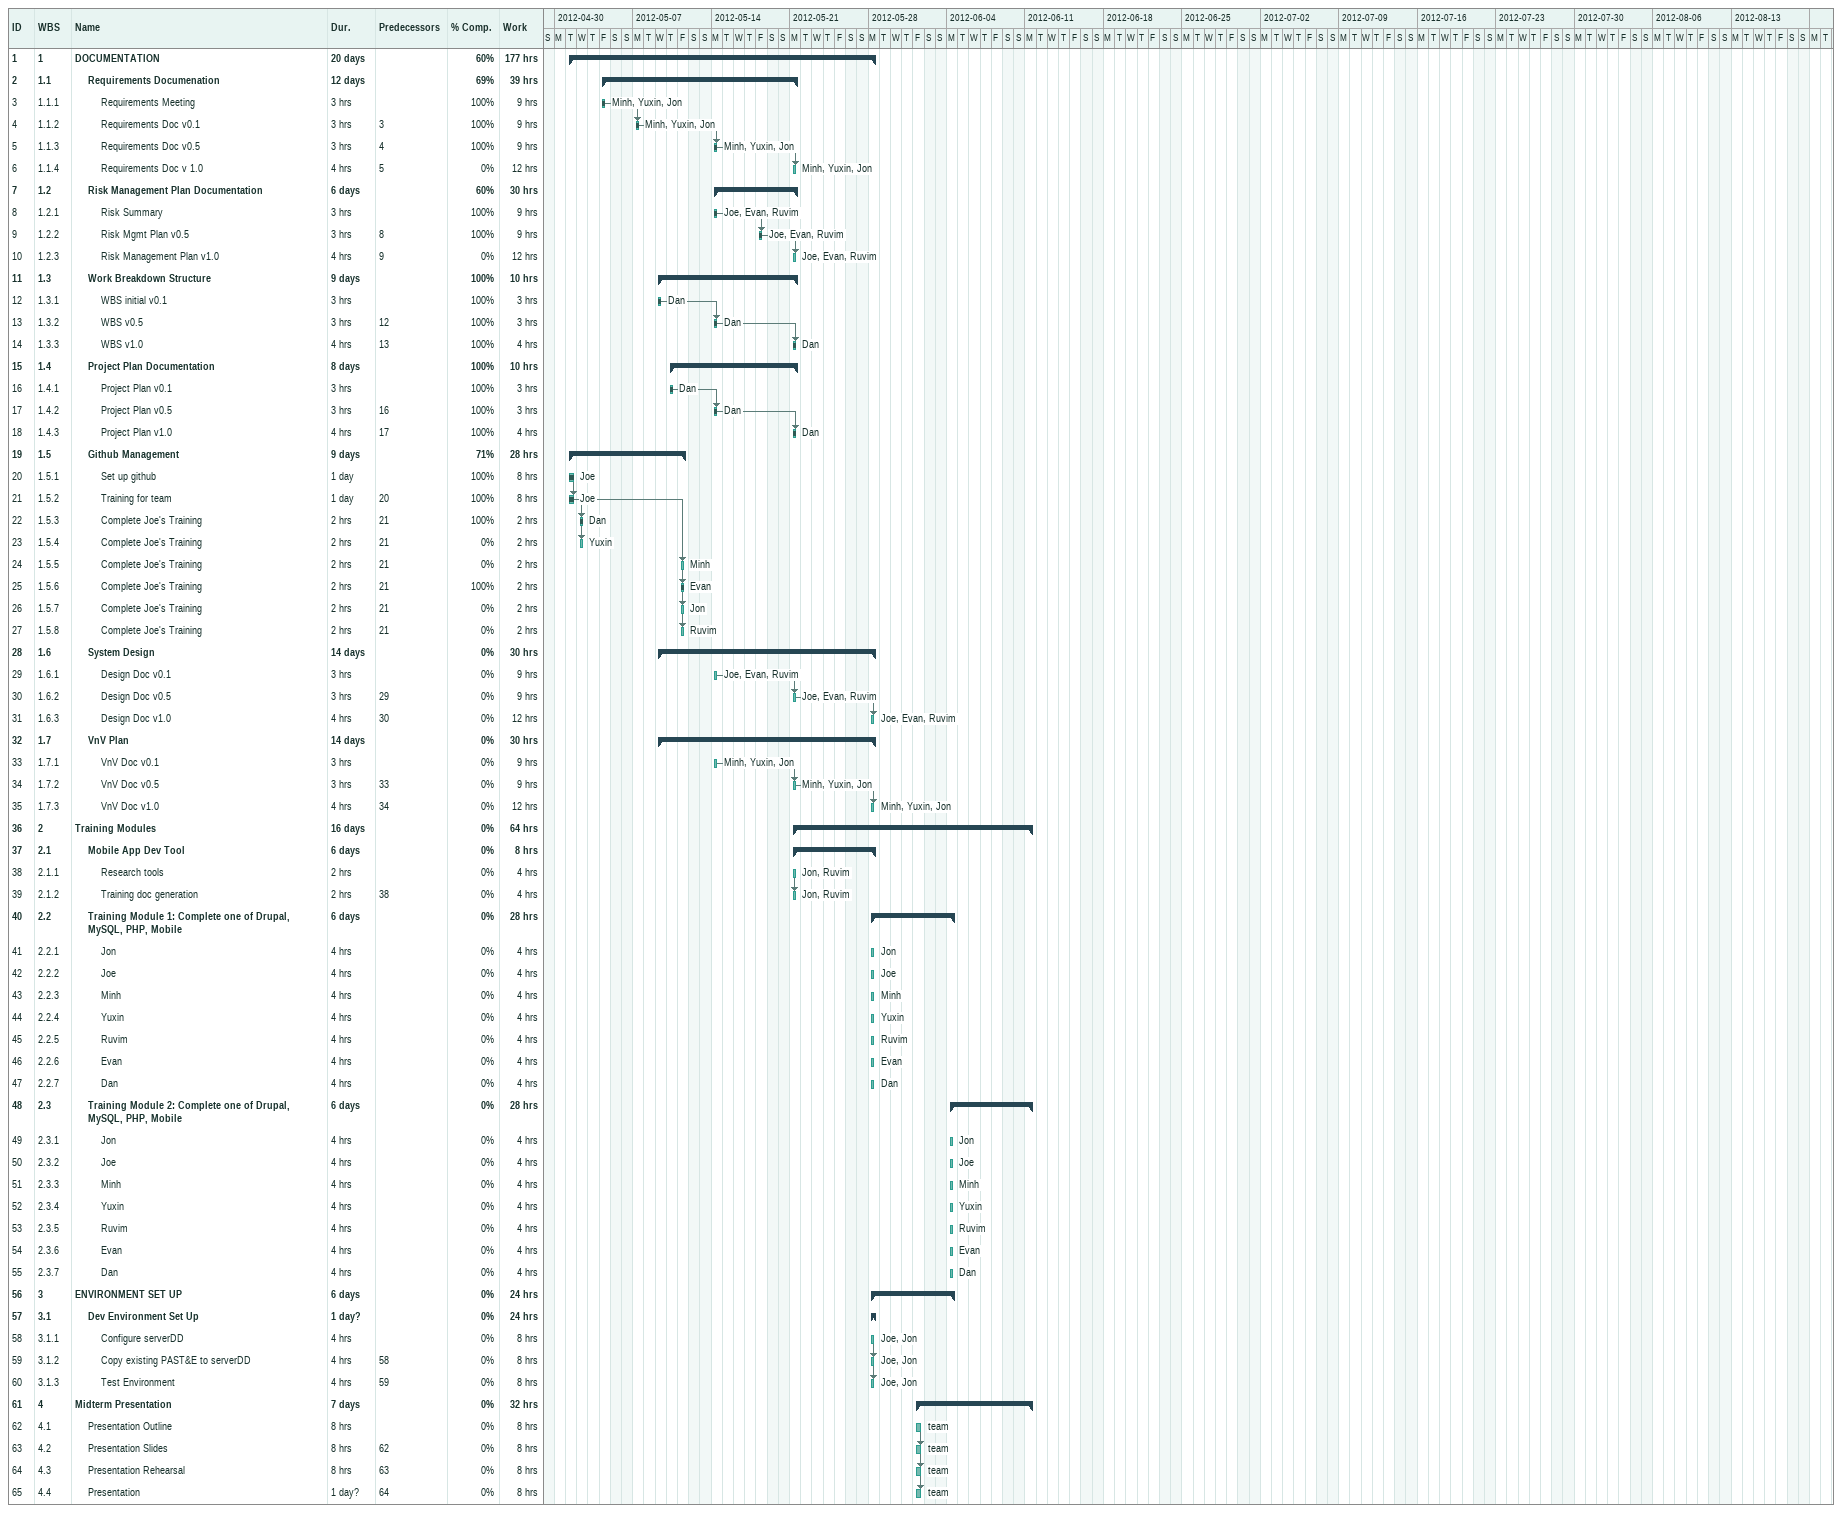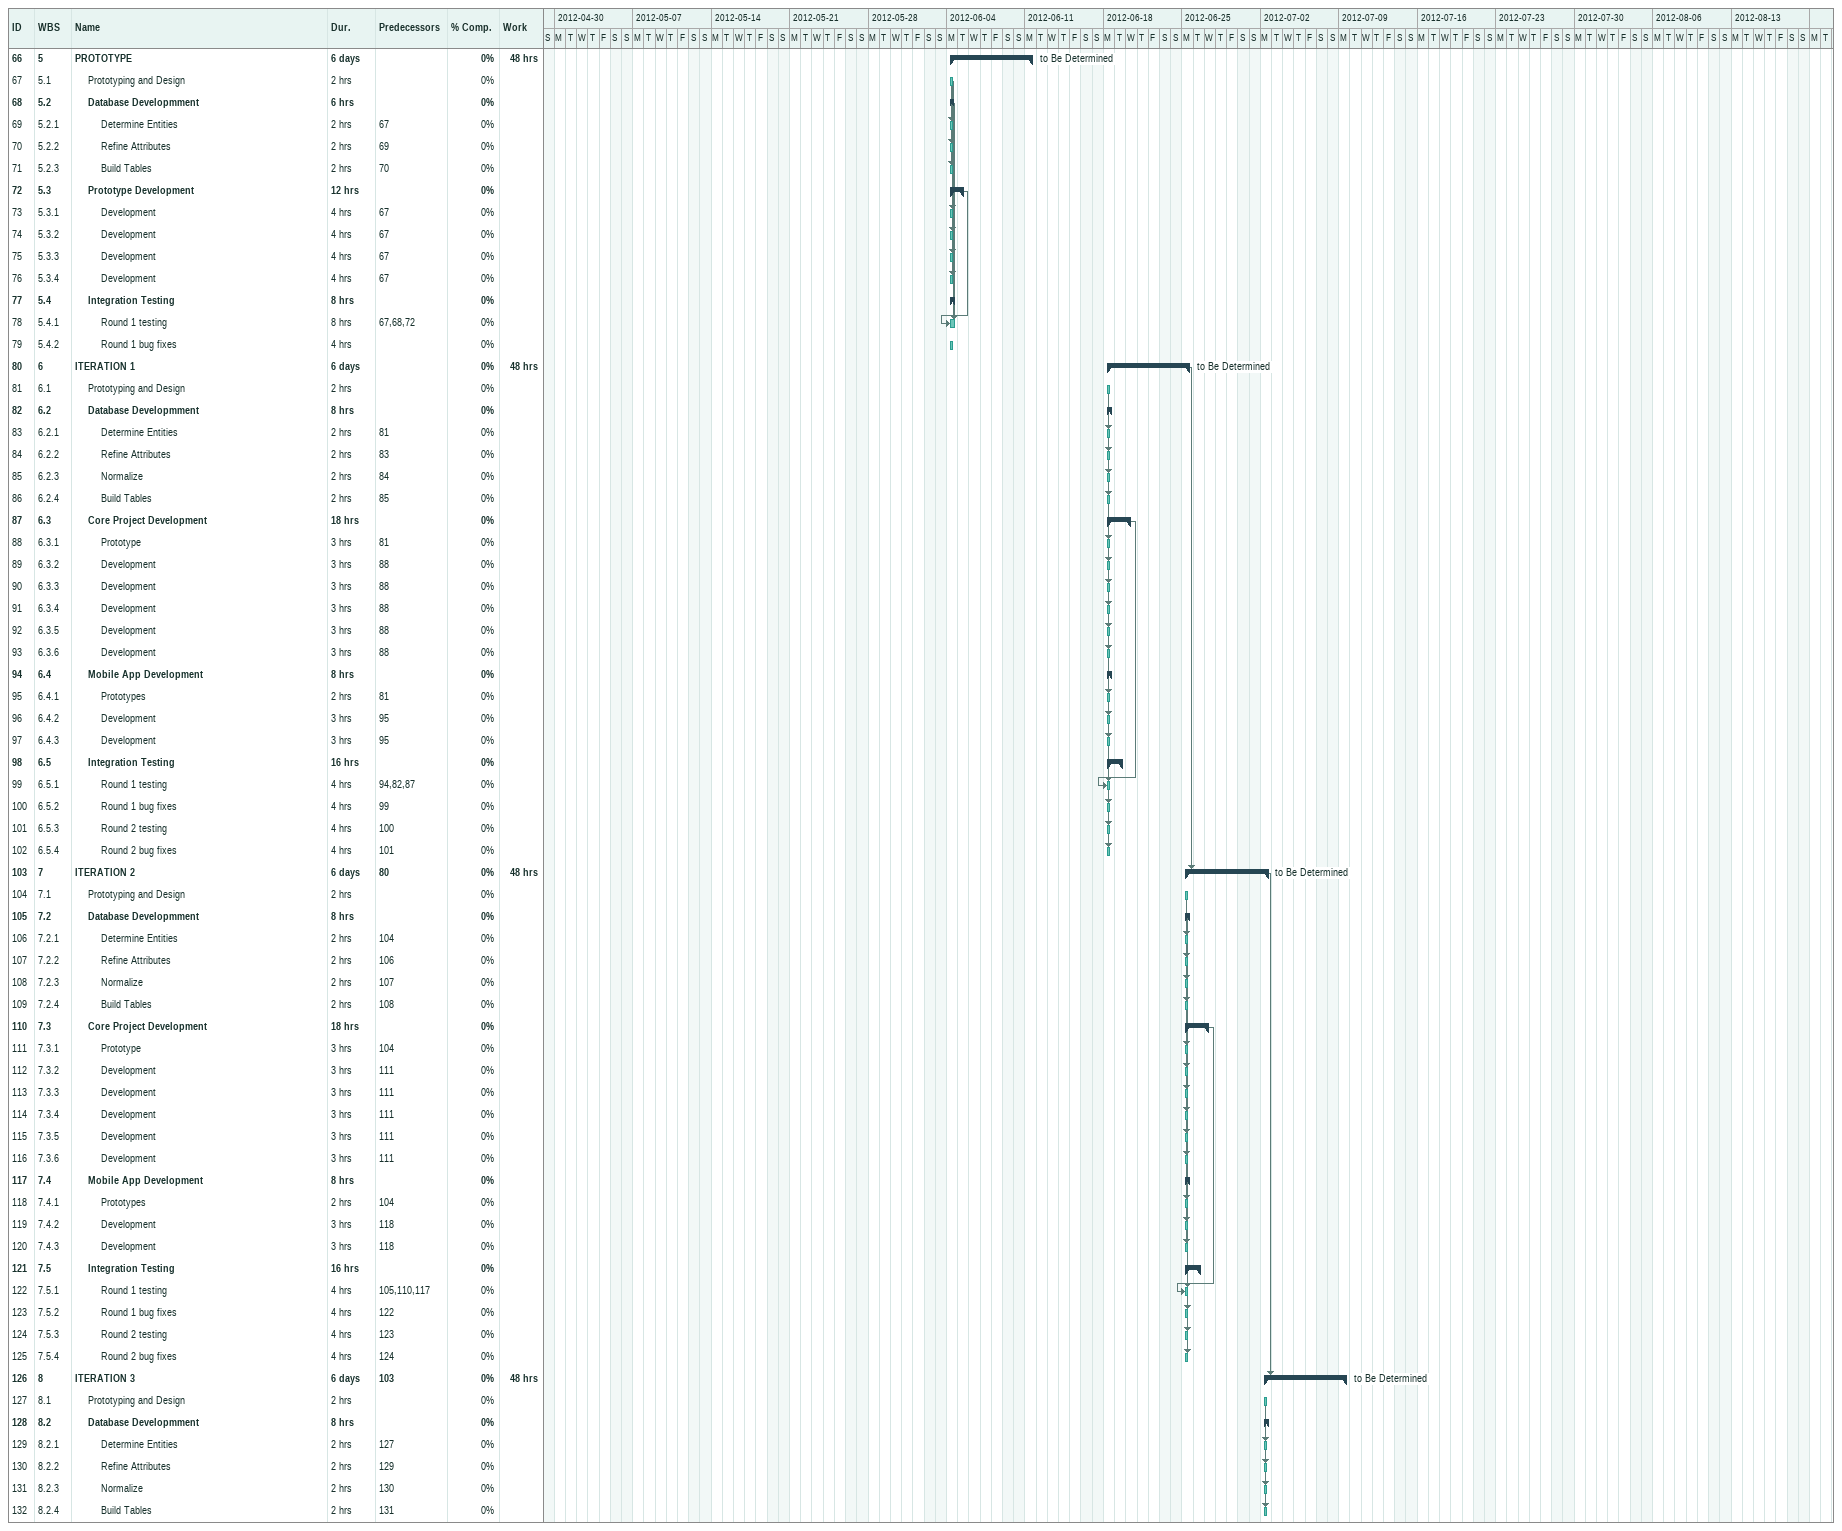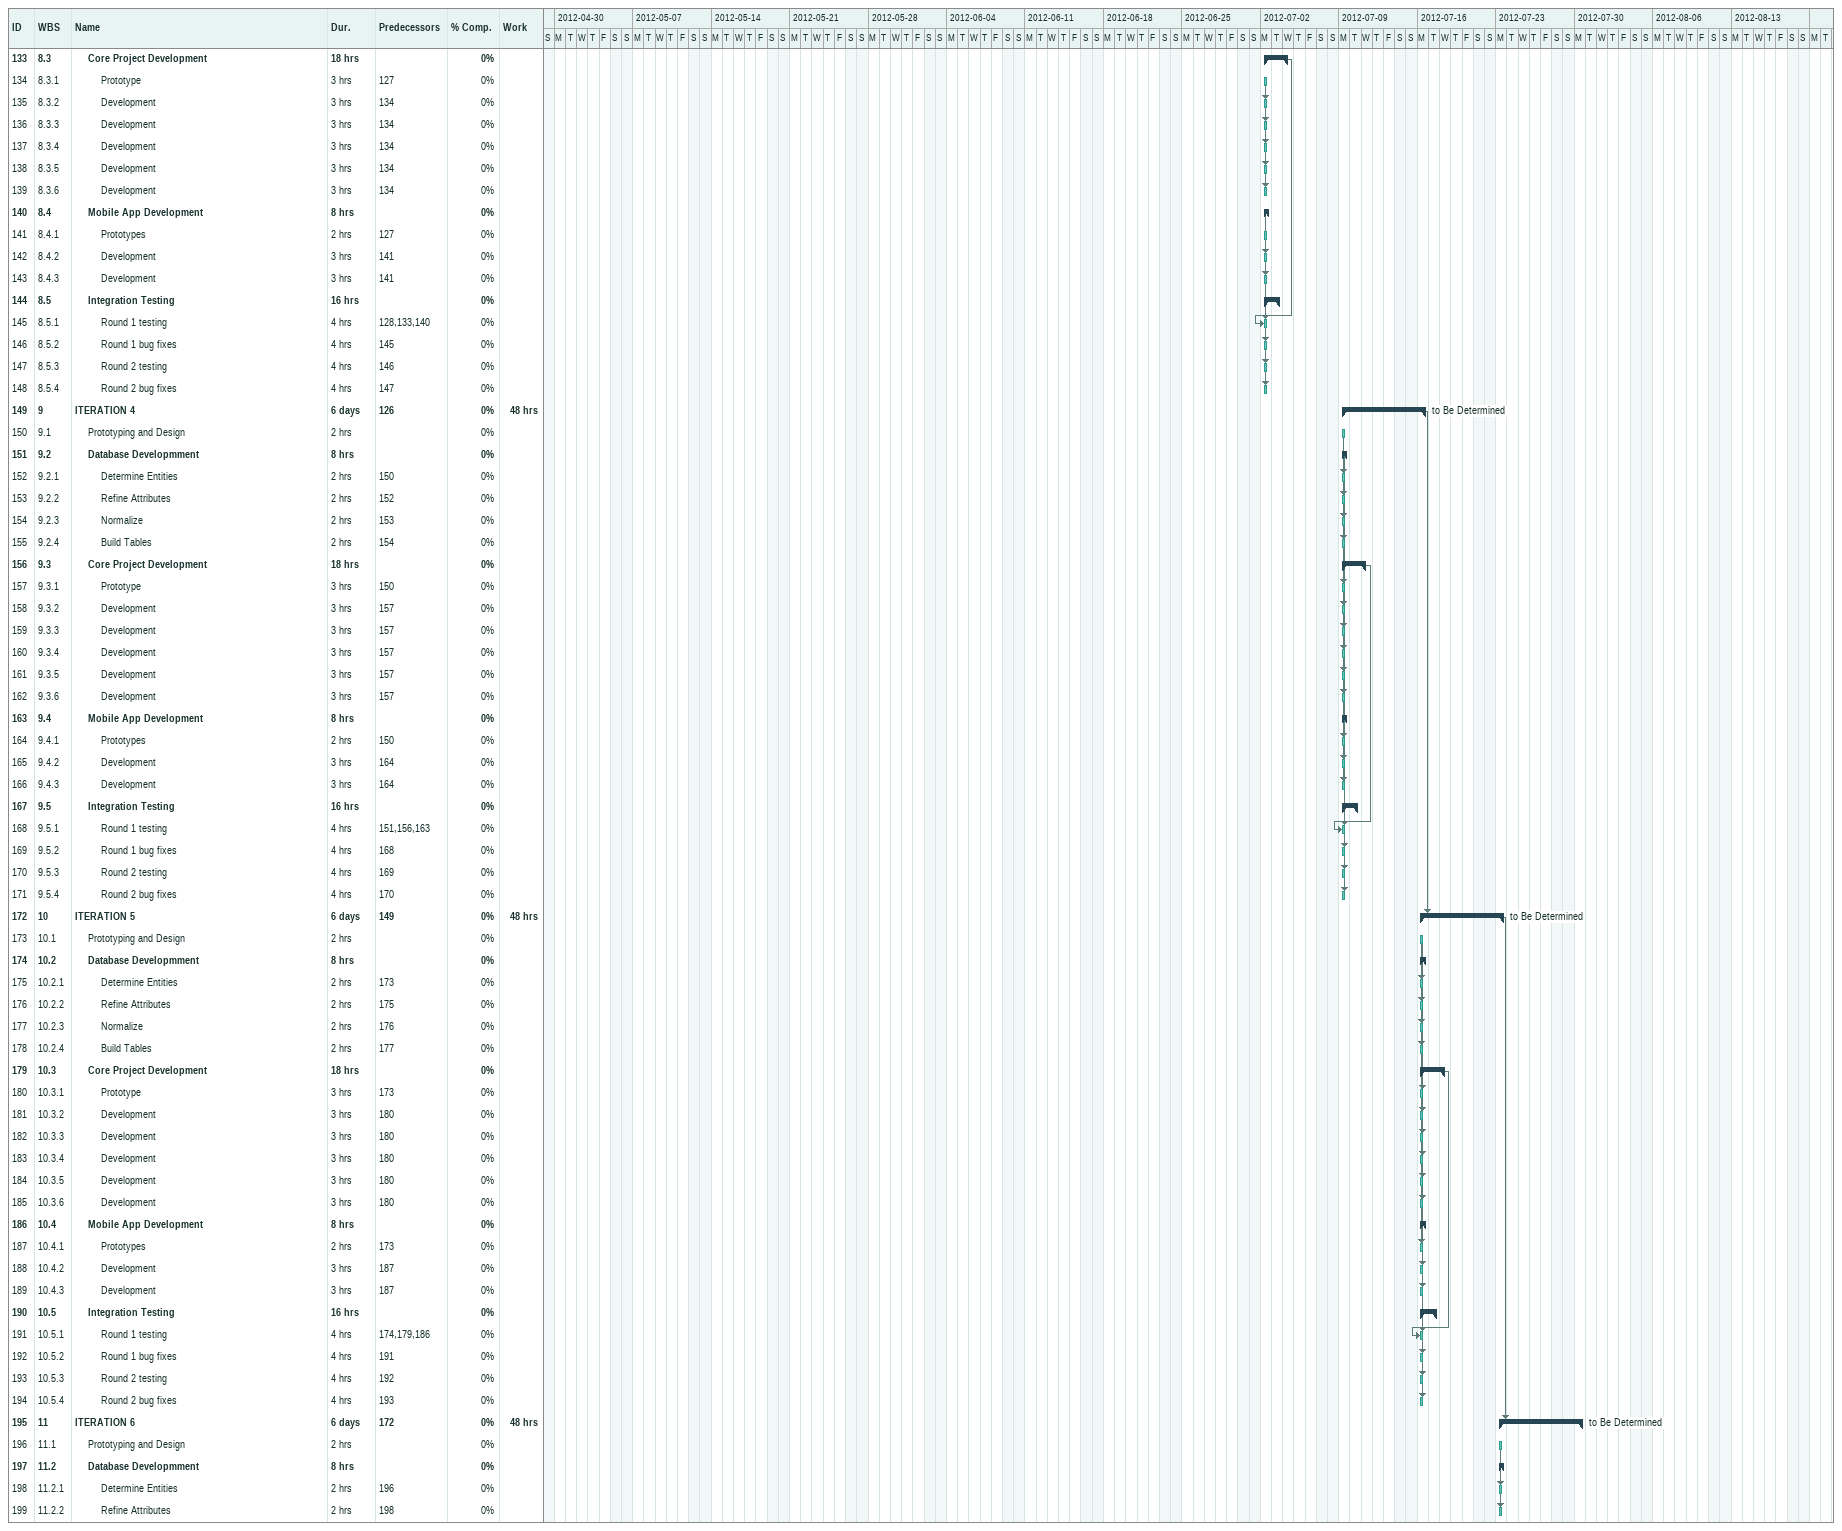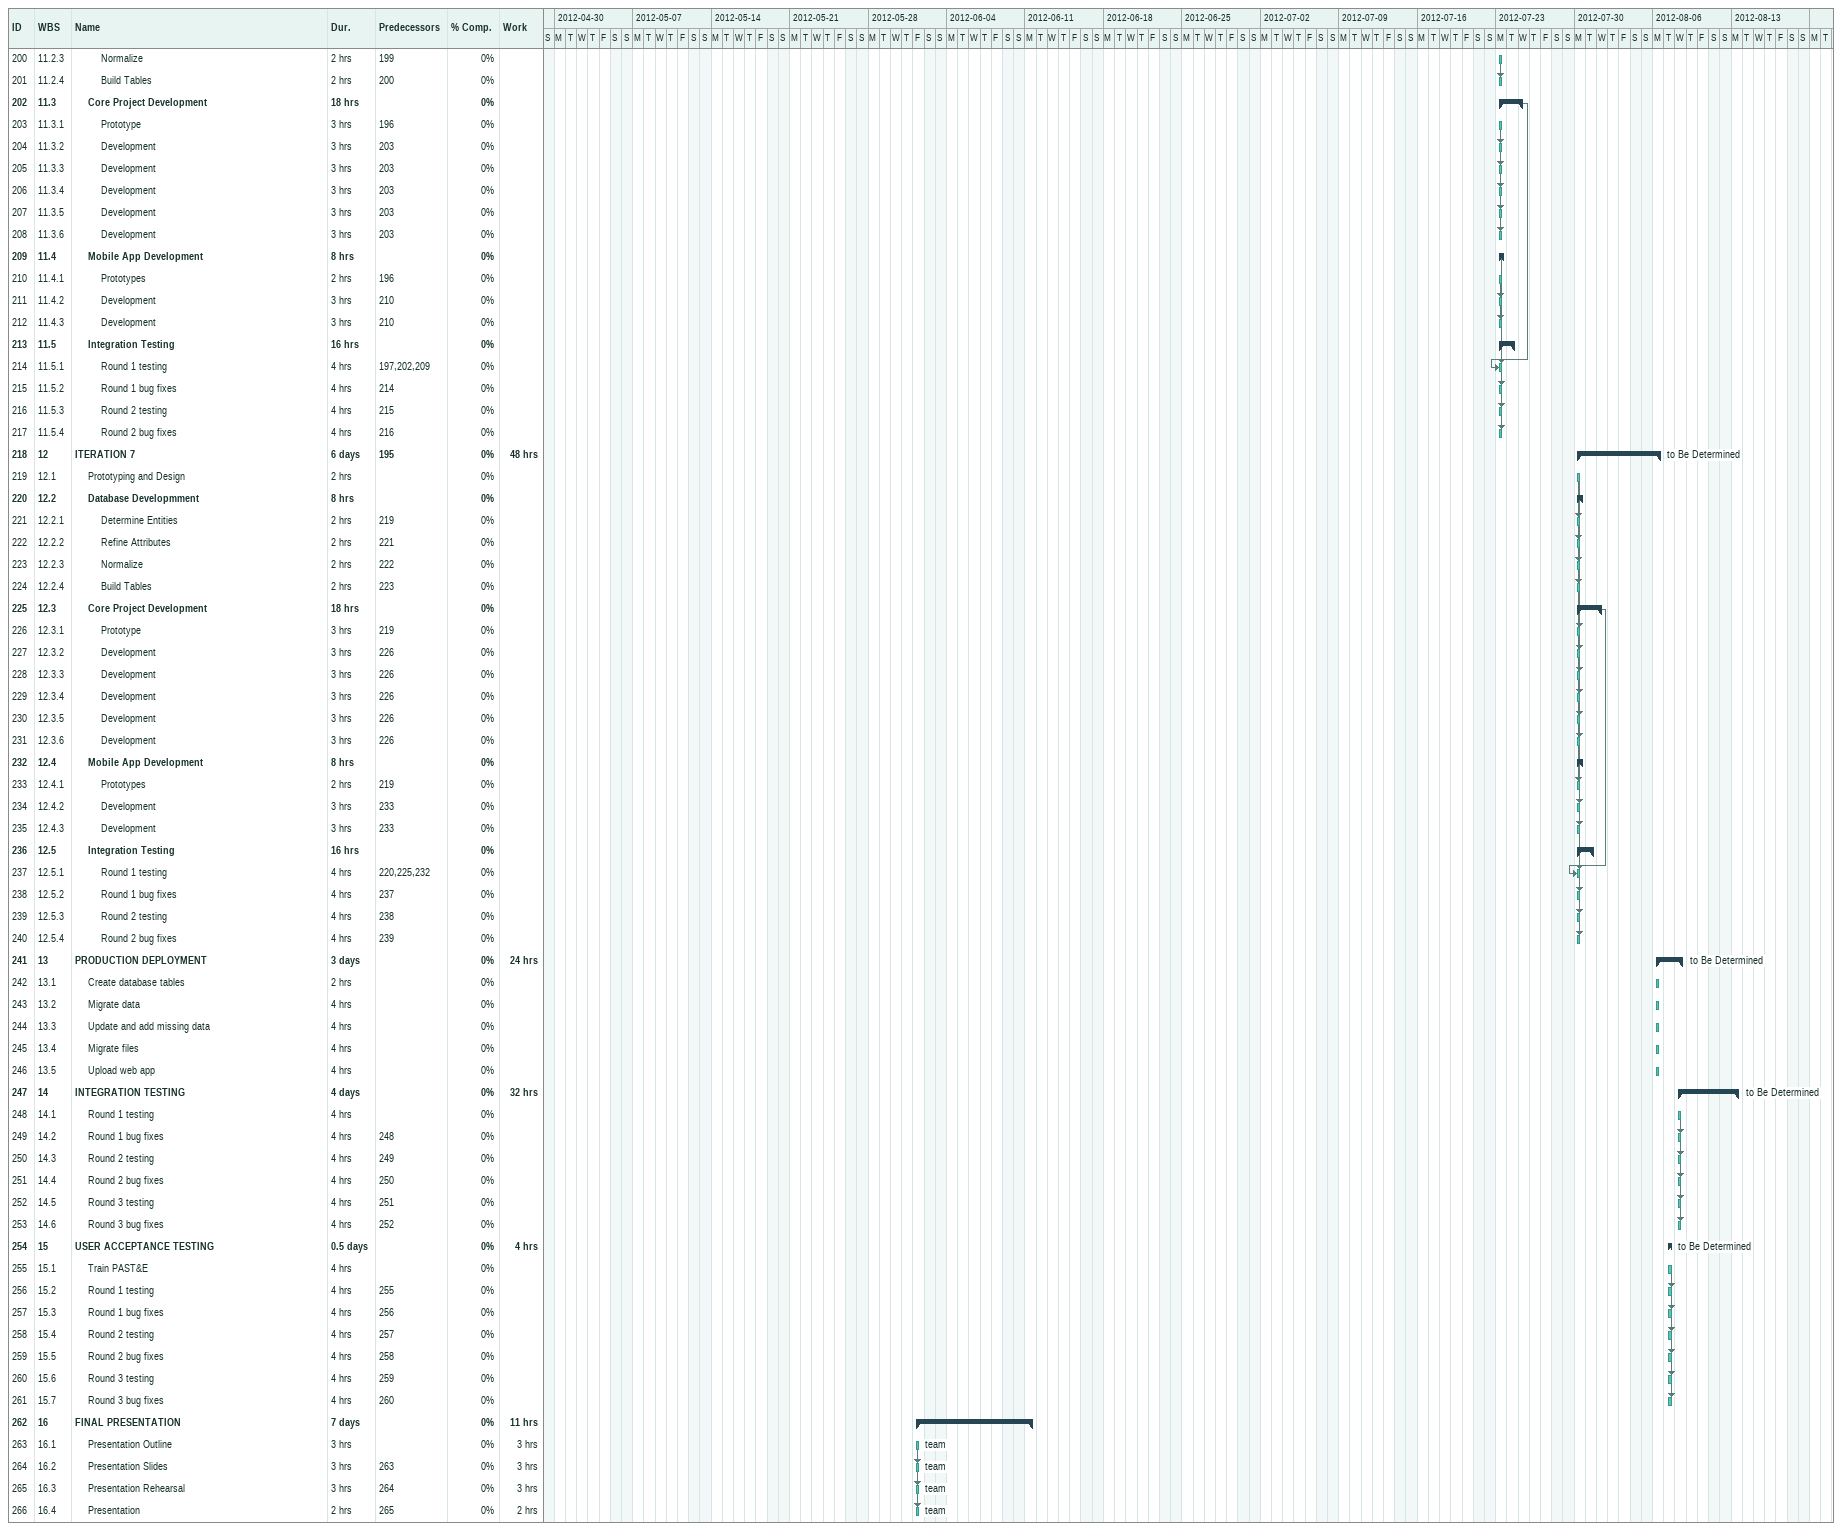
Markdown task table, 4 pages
| ID | WBS | Task | Duration | Start | Finish | Predecessors | Resources | % complete | Work (h) |
|---|---|---|---|---|---|---|---|---|---|
| 1 | 1 | **DOCUMENTATION** | 20d | 2012-05-01 | 2012-05-28 |  |  | 60 | 177 |
| 2 | 1.1 | **Requirements Documenation** | 12d | 2012-05-04 | 2012-05-21 |  |  | 69 | 39 |
| 3 | 1.1.1 | Requirements Meeting | 3h | 2012-05-04 | 2012-05-04 |  | Minh, Yuxin, Jon | 100 | 9 |
| 4 | 1.1.2 | Requirements Doc v0.1 | 3h | 2012-05-07 | 2012-05-07 | 3 | Minh, Yuxin, Jon | 100 | 9 |
| 5 | 1.1.3 | Requirements Doc v0.5 | 3h | 2012-05-14 | 2012-05-14 | 4 | Minh, Yuxin, Jon | 100 | 9 |
| 6 | 1.1.4 | Requirements Doc v 1.0 | 4h | 2012-05-21 | 2012-05-21 | 5 | Minh, Yuxin, Jon | 0 | 12 |
| 7 | 1.2 | **Risk Management Plan Documentation** | 6d | 2012-05-14 | 2012-05-21 |  |  | 60 | 30 |
| 8 | 1.2.1 | Risk Summary | 3h | 2012-05-14 | 2012-05-14 |  | Joe, Evan, Ruvim | 100 | 9 |
| 9 | 1.2.2 | Risk Mgmt Plan v0.5 | 3h | 2012-05-18 | 2012-05-18 | 8 | Joe, Evan, Ruvim | 100 | 9 |
| 10 | 1.2.3 | Risk Management Plan v1.0 | 4h | 2012-05-21 | 2012-05-21 | 9 | Joe, Evan, Ruvim | 0 | 12 |
| 11 | 1.3 | **Work Breakdown Structure** | 9d | 2012-05-09 | 2012-05-21 |  |  | 100 | 10 |
| 12 | 1.3.1 | WBS initial v0.1 | 3h | 2012-05-09 | 2012-05-09 |  | Dan | 100 | 3 |
| 13 | 1.3.2 | WBS v0.5 | 3h | 2012-05-14 | 2012-05-14 | 12 | Dan | 100 | 3 |
| 14 | 1.3.3 | WBS v1.0 | 4h | 2012-05-21 | 2012-05-21 | 13 | Dan | 100 | 4 |
| 15 | 1.4 | **Project Plan Documentation** | 8d | 2012-05-10 | 2012-05-21 |  |  | 100 | 10 |
| 16 | 1.4.1 | Project Plan v0.1 | 3h | 2012-05-10 | 2012-05-10 |  | Dan | 100 | 3 |
| 17 | 1.4.2 | Project Plan v0.5 | 3h | 2012-05-14 | 2012-05-14 | 16 | Dan | 100 | 3 |
| 18 | 1.4.3 | Project Plan v1.0 | 4h | 2012-05-21 | 2012-05-21 | 17 | Dan | 100 | 4 |
| 19 | 1.5 | **Github Management** | 9d | 2012-05-01 | 2012-05-11 |  |  | 71 | 28 |
| 20 | 1.5.1 | Set up github | 1d | 2012-05-01 | 2012-05-01 |  | Joe | 100 | 8 |
| 21 | 1.5.2 | Training for team | 1d | 2012-05-01 | 2012-05-01 | 20 | Joe | 100 | 8 |
| 22 | 1.5.3 | Complete Joe's Training | 2h | 2012-05-02 | 2012-05-02 | 21 | Dan | 100 | 2 |
| 23 | 1.5.4 | Complete Joe's Training | 2h | 2012-05-02 | 2012-05-02 | 21 | Yuxin | 0 | 2 |
| 24 | 1.5.5 | Complete Joe's Training | 2h | 2012-05-11 | 2012-05-11 | 21 | Minh | 0 | 2 |
| 25 | 1.5.6 | Complete Joe's Training | 2h | 2012-05-11 | 2012-05-11 | 21 | Evan | 100 | 2 |
| 26 | 1.5.7 | Complete Joe's Training | 2h | 2012-05-11 | 2012-05-11 | 21 | Jon | 0 | 2 |
| 27 | 1.5.8 | Complete Joe's Training | 2h | 2012-05-11 | 2012-05-11 | 21 | Ruvim | 0 | 2 |
| 28 | 1.6 | **System Design** | 14d | 2012-05-09 | 2012-05-28 |  |  | 0 | 30 |
| 29 | 1.6.1 | Design Doc v0.1 | 3h | 2012-05-14 | 2012-05-14 |  | Joe, Evan, Ruvim | 0 | 9 |
| 30 | 1.6.2 | Design Doc v0.5 | 3h | 2012-05-21 | 2012-05-21 | 29 | Joe, Evan, Ruvim | 0 | 9 |
| 31 | 1.6.3 | Design Doc v1.0 | 4h | 2012-05-28 | 2012-05-28 | 30 | Joe, Evan, Ruvim | 0 | 12 |
| 32 | 1.7 | **VnV Plan** | 14d | 2012-05-09 | 2012-05-28 |  |  | 0 | 30 |
| 33 | 1.7.1 | VnV Doc v0.1 | 3h | 2012-05-14 | 2012-05-14 |  | Minh, Yuxin, Jon | 0 | 9 |
| 34 | 1.7.2 | VnV Doc v0.5 | 3h | 2012-05-21 | 2012-05-21 | 33 | Minh, Yuxin, Jon | 0 | 9 |
| 35 | 1.7.3 | VnV Doc v1.0 | 4h | 2012-05-28 | 2012-05-28 | 34 | Minh, Yuxin, Jon | 0 | 12 |
| 36 | 2 | **Training Modules** | 16d | 2012-05-21 | 2012-06-11 |  |  | 0 | 64 |
| 37 | 2.1 | **Mobile App Dev Tool** | 6d | 2012-05-21 | 2012-05-28 |  |  | 0 | 8 |
| 38 | 2.1.1 | Research tools | 2h | 2012-05-21 | 2012-05-21 |  | Jon, Ruvim | 0 | 4 |
| 39 | 2.1.2 | Training doc generation | 2h | 2012-05-21 | 2012-05-21 | 38 | Jon, Ruvim | 0 | 4 |
| 40 | 2.2 | **Training Module 1: Complete one of Drupal, MySQL, PHP, Mobile** | 6d | 2012-05-28 | 2012-06-04 |  |  | 0 | 28 |
| 41 | 2.2.1 | Jon | 4h | 2012-05-28 | 2012-05-28 |  | Jon | 0 | 4 |
| 42 | 2.2.2 | Joe | 4h | 2012-05-28 | 2012-05-28 |  | Joe | 0 | 4 |
| 43 | 2.2.3 | Minh | 4h | 2012-05-28 | 2012-05-28 |  | Minh | 0 | 4 |
| 44 | 2.2.4 | Yuxin | 4h | 2012-05-28 | 2012-05-28 |  | Yuxin | 0 | 4 |
| 45 | 2.2.5 | Ruvim | 4h | 2012-05-28 | 2012-05-28 |  | Ruvim | 0 | 4 |
| 46 | 2.2.6 | Evan | 4h | 2012-05-28 | 2012-05-28 |  | Evan | 0 | 4 |
| 47 | 2.2.7 | Dan | 4h | 2012-05-28 | 2012-05-28 |  | Dan | 0 | 4 |
| 48 | 2.3 | **Training Module 2: Complete one of Drupal, MySQL, PHP, Mobile** | 6d | 2012-06-04 | 2012-06-11 |  |  | 0 | 28 |
| 49 | 2.3.1 | Jon | 4h | 2012-06-04 | 2012-06-04 |  | Jon | 0 | 4 |
| 50 | 2.3.2 | Joe | 4h | 2012-06-04 | 2012-06-04 |  | Joe | 0 | 4 |
| 51 | 2.3.3 | Minh | 4h | 2012-06-04 | 2012-06-04 |  | Minh | 0 | 4 |
| 52 | 2.3.4 | Yuxin | 4h | 2012-06-04 | 2012-06-04 |  | Yuxin | 0 | 4 |
| 53 | 2.3.5 | Ruvim | 4h | 2012-06-04 | 2012-06-04 |  | Ruvim | 0 | 4 |
| 54 | 2.3.6 | Evan | 4h | 2012-06-04 | 2012-06-04 |  | Evan | 0 | 4 |
| 55 | 2.3.7 | Dan | 4h | 2012-06-04 | 2012-06-04 |  | Dan | 0 | 4 |
| 56 | 3 | **ENVIRONMENT SET UP** | 6d | 2012-05-28 | 2012-06-04 |  |  | 0 | 24 |
| 57 | 3.1 | **Dev Environment Set Up** | 1d? | 2012-05-28 | 2012-05-28 |  |  | 0 | 24 |
| 58 | 3.1.1 | Configure serverDD | 4h | 2012-05-28 | 2012-05-28 |  | Joe, Jon | 0 | 8 |
| 59 | 3.1.2 | Copy existing PAST&E to serverDD | 4h | 2012-05-28 | 2012-05-28 | 58 | Joe, Jon | 0 | 8 |
| 60 | 3.1.3 | Test Environment | 4h | 2012-05-28 | 2012-05-28 | 59 | Joe, Jon | 0 | 8 |
| 61 | 4 | **Midterm Presentation** | 7d | 2012-06-01 | 2012-06-11 |  |  | 0 | 32 |
| 62 | 4.1 | Presentation Outline | 8h | 2012-06-01 | 2012-06-01 |  | team | 0 | 8 |
| 63 | 4.2 | Presentation Slides | 8h | 2012-06-01 | 2012-06-01 | 62 | team | 0 | 8 |
| 64 | 4.3 | Presentation Rehearsal | 8h | 2012-06-01 | 2012-06-01 | 63 | team | 0 | 8 |
| 65 | 4.4 | Presentation | 1d? | 2012-06-01 | 2012-06-01 | 64 | team | 0 | 8 |
| 66 | 5 | **PROTOTYPE** | 6d | 2012-06-04 | 2012-06-11 |  | to Be Determined | 0 | 48 |
| 67 | 5.1 | Prototyping and Design | 2h | 2012-06-04 | 2012-06-04 |  |  | 0 |  |
| 68 | 5.2 | **Database Developmment** | 6h | 2012-06-04 | 2012-06-04 |  |  | 0 |  |
| 69 | 5.2.1 | Determine Entities | 2h | 2012-06-04 | 2012-06-04 | 67 |  | 0 |  |
| 70 | 5.2.2 | Refine Attributes | 2h | 2012-06-04 | 2012-06-04 | 69 |  | 0 |  |
| 71 | 5.2.3 | Build Tables | 2h | 2012-06-04 | 2012-06-04 | 70 |  | 0 |  |
| 72 | 5.3 | **Prototype Development** | 12h | 2012-06-04 | 2012-06-05 |  |  | 0 |  |
| 73 | 5.3.1 | Development | 4h | 2012-06-04 | 2012-06-04 | 67 |  | 0 |  |
| 74 | 5.3.2 | Development | 4h | 2012-06-04 | 2012-06-04 | 67 |  | 0 |  |
| 75 | 5.3.3 | Development | 4h | 2012-06-04 | 2012-06-04 | 67 |  | 0 |  |
| 76 | 5.3.4 | Development | 4h | 2012-06-04 | 2012-06-04 | 67 |  | 0 |  |
| 77 | 5.4 | **Integration Testing** | 8h | 2012-06-04 | 2012-06-04 |  |  | 0 |  |
| 78 | 5.4.1 | Round 1 testing | 8h | 2012-06-04 | 2012-06-04 | 67, 68, 72 |  | 0 |  |
| 79 | 5.4.2 | Round 1 bug fixes | 4h | 2012-06-04 | 2012-06-04 |  |  | 0 |  |
| 80 | 6 | **ITERATION 1** | 6d | 2012-06-18 | 2012-06-25 |  | to Be Determined | 0 | 48 |
| 81 | 6.1 | Prototyping and Design | 2h | 2012-06-18 | 2012-06-18 |  |  | 0 |  |
| 82 | 6.2 | **Database Developmment** | 8h | 2012-06-18 | 2012-06-18 |  |  | 0 |  |
| 83 | 6.2.1 | Determine Entities | 2h | 2012-06-18 | 2012-06-18 | 81 |  | 0 |  |
| 84 | 6.2.2 | Refine Attributes | 2h | 2012-06-18 | 2012-06-18 | 83 |  | 0 |  |
| 85 | 6.2.3 | Normalize | 2h | 2012-06-18 | 2012-06-18 | 84 |  | 0 |  |
| 86 | 6.2.4 | Build Tables | 2h | 2012-06-18 | 2012-06-18 | 85 |  | 0 |  |
| 87 | 6.3 | **Core Project Development** | 18h | 2012-06-18 | 2012-06-20 |  |  | 0 |  |
| 88 | 6.3.1 | Prototype | 3h | 2012-06-18 | 2012-06-18 | 81 |  | 0 |  |
| 89 | 6.3.2 | Development | 3h | 2012-06-18 | 2012-06-18 | 88 |  | 0 |  |
| 90 | 6.3.3 | Development | 3h | 2012-06-18 | 2012-06-18 | 88 |  | 0 |  |
| 91 | 6.3.4 | Development | 3h | 2012-06-18 | 2012-06-18 | 88 |  | 0 |  |
| 92 | 6.3.5 | Development | 3h | 2012-06-18 | 2012-06-18 | 88 |  | 0 |  |
| 93 | 6.3.6 | Development | 3h | 2012-06-18 | 2012-06-18 | 88 |  | 0 |  |
| 94 | 6.4 | **Mobile App Development** | 8h | 2012-06-18 | 2012-06-18 |  |  | 0 |  |
| 95 | 6.4.1 | Prototypes | 2h | 2012-06-18 | 2012-06-18 | 81 |  | 0 |  |
| 96 | 6.4.2 | Development | 3h | 2012-06-18 | 2012-06-18 | 95 |  | 0 |  |
| 97 | 6.4.3 | Development | 3h | 2012-06-18 | 2012-06-18 | 95 |  | 0 |  |
| 98 | 6.5 | **Integration Testing** | 16h | 2012-06-18 | 2012-06-19 |  |  | 0 |  |
| 99 | 6.5.1 | Round 1 testing | 4h | 2012-06-18 | 2012-06-18 | 94, 82, 87 |  | 0 |  |
| 100 | 6.5.2 | Round 1 bug fixes | 4h | 2012-06-18 | 2012-06-18 | 99 |  | 0 |  |
| 101 | 6.5.3 | Round 2 testing | 4h | 2012-06-18 | 2012-06-18 | 100 |  | 0 |  |
| 102 | 6.5.4 | Round 2 bug fixes | 4h | 2012-06-18 | 2012-06-18 | 101 |  | 0 |  |
| 103 | 7 | **ITERATION 2** | 6d | 2012-06-25 | 2012-07-02 | 80 | to Be Determined | 0 | 48 |
| 104 | 7.1 | Prototyping and Design | 2h | 2012-06-25 | 2012-06-25 |  |  | 0 |  |
| 105 | 7.2 | **Database Developmment** | 8h | 2012-06-25 | 2012-06-25 |  |  | 0 |  |
| 106 | 7.2.1 | Determine Entities | 2h | 2012-06-25 | 2012-06-25 | 104 |  | 0 |  |
| 107 | 7.2.2 | Refine Attributes | 2h | 2012-06-25 | 2012-06-25 | 106 |  | 0 |  |
| 108 | 7.2.3 | Normalize | 2h | 2012-06-25 | 2012-06-25 | 107 |  | 0 |  |
| 109 | 7.2.4 | Build Tables | 2h | 2012-06-25 | 2012-06-25 | 108 |  | 0 |  |
| 110 | 7.3 | **Core Project Development** | 18h | 2012-06-25 | 2012-06-27 |  |  | 0 |  |
| 111 | 7.3.1 | Prototype | 3h | 2012-06-25 | 2012-06-25 | 104 |  | 0 |  |
| 112 | 7.3.2 | Development | 3h | 2012-06-25 | 2012-06-25 | 111 |  | 0 |  |
| 113 | 7.3.3 | Development | 3h | 2012-06-25 | 2012-06-25 | 111 |  | 0 |  |
| 114 | 7.3.4 | Development | 3h | 2012-06-25 | 2012-06-25 | 111 |  | 0 |  |
| 115 | 7.3.5 | Development | 3h | 2012-06-25 | 2012-06-25 | 111 |  | 0 |  |
| 116 | 7.3.6 | Development | 3h | 2012-06-25 | 2012-06-25 | 111 |  | 0 |  |
| 117 | 7.4 | **Mobile App Development** | 8h | 2012-06-25 | 2012-06-25 |  |  | 0 |  |
| 118 | 7.4.1 | Prototypes | 2h | 2012-06-25 | 2012-06-25 | 104 |  | 0 |  |
| 119 | 7.4.2 | Development | 3h | 2012-06-25 | 2012-06-25 | 118 |  | 0 |  |
| 120 | 7.4.3 | Development | 3h | 2012-06-25 | 2012-06-25 | 118 |  | 0 |  |
| 121 | 7.5 | **Integration Testing** | 16h | 2012-06-25 | 2012-06-26 |  |  | 0 |  |
| 122 | 7.5.1 | Round 1 testing | 4h | 2012-06-25 | 2012-06-25 | 105, 110, 117 |  | 0 |  |
| 123 | 7.5.2 | Round 1 bug fixes | 4h | 2012-06-25 | 2012-06-25 | 122 |  | 0 |  |
| 124 | 7.5.3 | Round 2 testing | 4h | 2012-06-25 | 2012-06-25 | 123 |  | 0 |  |
| 125 | 7.5.4 | Round 2 bug fixes | 4h | 2012-06-25 | 2012-06-25 | 124 |  | 0 |  |
| 126 | 8 | **ITERATION 3** | 6d | 2012-07-02 | 2012-07-09 | 103 | to Be Determined | 0 | 48 |
| 127 | 8.1 | Prototyping and Design | 2h | 2012-07-02 | 2012-07-02 |  |  | 0 |  |
| 128 | 8.2 | **Database Developmment** | 8h | 2012-07-02 | 2012-07-02 |  |  | 0 |  |
| 129 | 8.2.1 | Determine Entities | 2h | 2012-07-02 | 2012-07-02 | 127 |  | 0 |  |
| 130 | 8.2.2 | Refine Attributes | 2h | 2012-07-02 | 2012-07-02 | 129 |  | 0 |  |
| 131 | 8.2.3 | Normalize | 2h | 2012-07-02 | 2012-07-02 | 130 |  | 0 |  |
| 132 | 8.2.4 | Build Tables | 2h | 2012-07-02 | 2012-07-02 | 131 |  | 0 |  |
| 133 | 8.3 | **Core Project Development** | 18h | 2012-07-02 | 2012-07-04 |  |  | 0 |  |
| 134 | 8.3.1 | Prototype | 3h | 2012-07-02 | 2012-07-02 | 127 |  | 0 |  |
| 135 | 8.3.2 | Development | 3h | 2012-07-02 | 2012-07-02 | 134 |  | 0 |  |
| 136 | 8.3.3 | Development | 3h | 2012-07-02 | 2012-07-02 | 134 |  | 0 |  |
| 137 | 8.3.4 | Development | 3h | 2012-07-02 | 2012-07-02 | 134 |  | 0 |  |
| 138 | 8.3.5 | Development | 3h | 2012-07-02 | 2012-07-02 | 134 |  | 0 |  |
| 139 | 8.3.6 | Development | 3h | 2012-07-02 | 2012-07-02 | 134 |  | 0 |  |
| 140 | 8.4 | **Mobile App Development** | 8h | 2012-07-02 | 2012-07-02 |  |  | 0 |  |
| 141 | 8.4.1 | Prototypes | 2h | 2012-07-02 | 2012-07-02 | 127 |  | 0 |  |
| 142 | 8.4.2 | Development | 3h | 2012-07-02 | 2012-07-02 | 141 |  | 0 |  |
| 143 | 8.4.3 | Development | 3h | 2012-07-02 | 2012-07-02 | 141 |  | 0 |  |
| 144 | 8.5 | **Integration Testing** | 16h | 2012-07-02 | 2012-07-03 |  |  | 0 |  |
| 145 | 8.5.1 | Round 1 testing | 4h | 2012-07-02 | 2012-07-02 | 128, 133, 140 |  | 0 |  |
| 146 | 8.5.2 | Round 1 bug fixes | 4h | 2012-07-02 | 2012-07-02 | 145 |  | 0 |  |
| 147 | 8.5.3 | Round 2 testing | 4h | 2012-07-02 | 2012-07-02 | 146 |  | 0 |  |
| 148 | 8.5.4 | Round 2 bug fixes | 4h | 2012-07-02 | 2012-07-02 | 147 |  | 0 |  |
| 149 | 9 | **ITERATION 4** | 6d | 2012-07-09 | 2012-07-16 | 126 | to Be Determined | 0 | 48 |
| 150 | 9.1 | Prototyping and Design | 2h | 2012-07-09 | 2012-07-09 |  |  | 0 |  |
| 151 | 9.2 | **Database Developmment** | 8h | 2012-07-09 | 2012-07-09 |  |  | 0 |  |
| 152 | 9.2.1 | Determine Entities | 2h | 2012-07-09 | 2012-07-09 | 150 |  | 0 |  |
| 153 | 9.2.2 | Refine Attributes | 2h | 2012-07-09 | 2012-07-09 | 152 |  | 0 |  |
| 154 | 9.2.3 | Normalize | 2h | 2012-07-09 | 2012-07-09 | 153 |  | 0 |  |
| 155 | 9.2.4 | Build Tables | 2h | 2012-07-09 | 2012-07-09 | 154 |  | 0 |  |
| 156 | 9.3 | **Core Project Development** | 18h | 2012-07-09 | 2012-07-11 |  |  | 0 |  |
| 157 | 9.3.1 | Prototype | 3h | 2012-07-09 | 2012-07-09 | 150 |  | 0 |  |
| 158 | 9.3.2 | Development | 3h | 2012-07-09 | 2012-07-09 | 157 |  | 0 |  |
| 159 | 9.3.3 | Development | 3h | 2012-07-09 | 2012-07-09 | 157 |  | 0 |  |
| 160 | 9.3.4 | Development | 3h | 2012-07-09 | 2012-07-09 | 157 |  | 0 |  |
| 161 | 9.3.5 | Development | 3h | 2012-07-09 | 2012-07-09 | 157 |  | 0 |  |
| 162 | 9.3.6 | Development | 3h | 2012-07-09 | 2012-07-09 | 157 |  | 0 |  |
| 163 | 9.4 | **Mobile App Development** | 8h | 2012-07-09 | 2012-07-09 |  |  | 0 |  |
| 164 | 9.4.1 | Prototypes | 2h | 2012-07-09 | 2012-07-09 | 150 |  | 0 |  |
| 165 | 9.4.2 | Development | 3h | 2012-07-09 | 2012-07-09 | 164 |  | 0 |  |
| 166 | 9.4.3 | Development | 3h | 2012-07-09 | 2012-07-09 | 164 |  | 0 |  |
| 167 | 9.5 | **Integration Testing** | 16h | 2012-07-09 | 2012-07-10 |  |  | 0 |  |
| 168 | 9.5.1 | Round 1 testing | 4h | 2012-07-09 | 2012-07-09 | 151, 156, 163 |  | 0 |  |
| 169 | 9.5.2 | Round 1 bug fixes | 4h | 2012-07-09 | 2012-07-09 | 168 |  | 0 |  |
| 170 | 9.5.3 | Round 2 testing | 4h | 2012-07-09 | 2012-07-09 | 169 |  | 0 |  |
| 171 | 9.5.4 | Round 2 bug fixes | 4h | 2012-07-09 | 2012-07-09 | 170 |  | 0 |  |
| 172 | 10 | **ITERATION 5** | 6d | 2012-07-16 | 2012-07-23 | 149 | to Be Determined | 0 | 48 |
| 173 | 10.1 | Prototyping and Design | 2h | 2012-07-16 | 2012-07-16 |  |  | 0 |  |
| 174 | 10.2 | **Database Developmment** | 8h | 2012-07-16 | 2012-07-16 |  |  | 0 |  |
| 175 | 10.2.1 | Determine Entities | 2h | 2012-07-16 | 2012-07-16 | 173 |  | 0 |  |
| 176 | 10.2.2 | Refine Attributes | 2h | 2012-07-16 | 2012-07-16 | 175 |  | 0 |  |
| 177 | 10.2.3 | Normalize | 2h | 2012-07-16 | 2012-07-16 | 176 |  | 0 |  |
| 178 | 10.2.4 | Build Tables | 2h | 2012-07-16 | 2012-07-16 | 177 |  | 0 |  |
| 179 | 10.3 | **Core Project Development** | 18h | 2012-07-16 | 2012-07-18 |  |  | 0 |  |
| 180 | 10.3.1 | Prototype | 3h | 2012-07-16 | 2012-07-16 | 173 |  | 0 |  |
| 181 | 10.3.2 | Development | 3h | 2012-07-16 | 2012-07-16 | 180 |  | 0 |  |
| 182 | 10.3.3 | Development | 3h | 2012-07-16 | 2012-07-16 | 180 |  | 0 |  |
| 183 | 10.3.4 | Development | 3h | 2012-07-16 | 2012-07-16 | 180 |  | 0 |  |
| 184 | 10.3.5 | Development | 3h | 2012-07-16 | 2012-07-16 | 180 |  | 0 |  |
| 185 | 10.3.6 | Development | 3h | 2012-07-16 | 2012-07-16 | 180 |  | 0 |  |
| 186 | 10.4 | **Mobile App Development** | 8h | 2012-07-16 | 2012-07-16 |  |  | 0 |  |
| 187 | 10.4.1 | Prototypes | 2h | 2012-07-16 | 2012-07-16 | 173 |  | 0 |  |
| 188 | 10.4.2 | Development | 3h | 2012-07-16 | 2012-07-16 | 187 |  | 0 |  |
| 189 | 10.4.3 | Development | 3h | 2012-07-16 | 2012-07-16 | 187 |  | 0 |  |
| 190 | 10.5 | **Integration Testing** | 16h | 2012-07-16 | 2012-07-17 |  |  | 0 |  |
| 191 | 10.5.1 | Round 1 testing | 4h | 2012-07-16 | 2012-07-16 | 174, 179, 186 |  | 0 |  |
| 192 | 10.5.2 | Round 1 bug fixes | 4h | 2012-07-16 | 2012-07-16 | 191 |  | 0 |  |
| 193 | 10.5.3 | Round 2 testing | 4h | 2012-07-16 | 2012-07-16 | 192 |  | 0 |  |
| 194 | 10.5.4 | Round 2 bug fixes | 4h | 2012-07-16 | 2012-07-16 | 193 |  | 0 |  |
| 195 | 11 | **ITERATION 6** | 6d | 2012-07-23 | 2012-07-30 | 172 | to Be Determined | 0 | 48 |
| 196 | 11.1 | Prototyping and Design | 2h | 2012-07-23 | 2012-07-23 |  |  | 0 |  |
| 197 | 11.2 | **Database Developmment** | 8h | 2012-07-23 | 2012-07-23 |  |  | 0 |  |
| 198 | 11.2.1 | Determine Entities | 2h | 2012-07-23 | 2012-07-23 | 196 |  | 0 |  |
| 199 | 11.2.2 | Refine Attributes | 2h | 2012-07-23 | 2012-07-23 | 198 |  | 0 |  |
| 200 | 11.2.3 | Normalize | 2h | 2012-07-23 | 2012-07-23 | 199 |  | 0 |  |
| 201 | 11.2.4 | Build Tables | 2h | 2012-07-23 | 2012-07-23 | 200 |  | 0 |  |
| 202 | 11.3 | **Core Project Development** | 18h | 2012-07-23 | 2012-07-25 |  |  | 0 |  |
| 203 | 11.3.1 | Prototype | 3h | 2012-07-23 | 2012-07-23 | 196 |  | 0 |  |
| 204 | 11.3.2 | Development | 3h | 2012-07-23 | 2012-07-23 | 203 |  | 0 |  |
| 205 | 11.3.3 | Development | 3h | 2012-07-23 | 2012-07-23 | 203 |  | 0 |  |
| 206 | 11.3.4 | Development | 3h | 2012-07-23 | 2012-07-23 | 203 |  | 0 |  |
| 207 | 11.3.5 | Development | 3h | 2012-07-23 | 2012-07-23 | 203 |  | 0 |  |
| 208 | 11.3.6 | Development | 3h | 2012-07-23 | 2012-07-23 | 203 |  | 0 |  |
| 209 | 11.4 | **Mobile App Development** | 8h | 2012-07-23 | 2012-07-23 |  |  | 0 |  |
| 210 | 11.4.1 | Prototypes | 2h | 2012-07-23 | 2012-07-23 | 196 |  | 0 |  |
| 211 | 11.4.2 | Development | 3h | 2012-07-23 | 2012-07-23 | 210 |  | 0 |  |
| 212 | 11.4.3 | Development | 3h | 2012-07-23 | 2012-07-23 | 210 |  | 0 |  |
| 213 | 11.5 | **Integration Testing** | 16h | 2012-07-23 | 2012-07-24 |  |  | 0 |  |
| 214 | 11.5.1 | Round 1 testing | 4h | 2012-07-23 | 2012-07-23 | 197, 202, 209 |  | 0 |  |
| 215 | 11.5.2 | Round 1 bug fixes | 4h | 2012-07-23 | 2012-07-23 | 214 |  | 0 |  |
| 216 | 11.5.3 | Round 2 testing | 4h | 2012-07-23 | 2012-07-23 | 215 |  | 0 |  |
| 217 | 11.5.4 | Round 2 bug fixes | 4h | 2012-07-23 | 2012-07-23 | 216 |  | 0 |  |
| 218 | 12 | **ITERATION 7** | 6d | 2012-07-30 | 2012-08-06 | 195 | to Be Determined | 0 | 48 |
| 219 | 12.1 | Prototyping and Design | 2h | 2012-07-30 | 2012-07-30 |  |  | 0 |  |
| 220 | 12.2 | **Database Developmment** | 8h | 2012-07-30 | 2012-07-30 |  |  | 0 |  |
| 221 | 12.2.1 | Determine Entities | 2h | 2012-07-30 | 2012-07-30 | 219 |  | 0 |  |
| 222 | 12.2.2 | Refine Attributes | 2h | 2012-07-30 | 2012-07-30 | 221 |  | 0 |  |
| 223 | 12.2.3 | Normalize | 2h | 2012-07-30 | 2012-07-30 | 222 |  | 0 |  |
| 224 | 12.2.4 | Build Tables | 2h | 2012-07-30 | 2012-07-30 | 223 |  | 0 |  |
| 225 | 12.3 | **Core Project Development** | 18h | 2012-07-30 | 2012-08-01 |  |  | 0 |  |
| 226 | 12.3.1 | Prototype | 3h | 2012-07-30 | 2012-07-30 | 219 |  | 0 |  |
| 227 | 12.3.2 | Development | 3h | 2012-07-30 | 2012-07-30 | 226 |  | 0 |  |
| 228 | 12.3.3 | Development | 3h | 2012-07-30 | 2012-07-30 | 226 |  | 0 |  |
| 229 | 12.3.4 | Development | 3h | 2012-07-30 | 2012-07-30 | 226 |  | 0 |  |
| 230 | 12.3.5 | Development | 3h | 2012-07-30 | 2012-07-30 | 226 |  | 0 |  |
| 231 | 12.3.6 | Development | 3h | 2012-07-30 | 2012-07-30 | 226 |  | 0 |  |
| 232 | 12.4 | **Mobile App Development** | 8h | 2012-07-30 | 2012-07-30 |  |  | 0 |  |
| 233 | 12.4.1 | Prototypes | 2h | 2012-07-30 | 2012-07-30 | 219 |  | 0 |  |
| 234 | 12.4.2 | Development | 3h | 2012-07-30 | 2012-07-30 | 233 |  | 0 |  |
| 235 | 12.4.3 | Development | 3h | 2012-07-30 | 2012-07-30 | 233 |  | 0 |  |
| 236 | 12.5 | **Integration Testing** | 16h | 2012-07-30 | 2012-07-31 |  |  | 0 |  |
| 237 | 12.5.1 | Round 1 testing | 4h | 2012-07-30 | 2012-07-30 | 220, 225, 232 |  | 0 |  |
| 238 | 12.5.2 | Round 1 bug fixes | 4h | 2012-07-30 | 2012-07-30 | 237 |  | 0 |  |
| 239 | 12.5.3 | Round 2 testing | 4h | 2012-07-30 | 2012-07-30 | 238 |  | 0 |  |
| 240 | 12.5.4 | Round 2 bug fixes | 4h | 2012-07-30 | 2012-07-30 | 239 |  | 0 |  |
| 241 | 13 | **PRODUCTION DEPLOYMENT** | 3d | 2012-08-06 | 2012-08-08 |  | to Be Determined | 0 | 24 |
| 242 | 13.1 | Create database tables | 2h | 2012-08-06 | 2012-08-06 |  |  | 0 |  |
| 243 | 13.2 | Migrate data | 4h | 2012-08-06 | 2012-08-06 |  |  | 0 |  |
| 244 | 13.3 | Update and add missing data | 4h | 2012-08-06 | 2012-08-06 |  |  | 0 |  |
| 245 | 13.4 | Migrate files | 4h | 2012-08-06 | 2012-08-06 |  |  | 0 |  |
| 246 | 13.5 | Upload web app | 4h | 2012-08-06 | 2012-08-06 |  |  | 0 |  |
| 247 | 14 | **INTEGRATION TESTING** | 4d | 2012-08-08 | 2012-08-13 |  | to Be Determined | 0 | 32 |
| 248 | 14.1 | Round 1 testing | 4h | 2012-08-08 | 2012-08-08 |  |  | 0 |  |
| 249 | 14.2 | Round 1 bug fixes | 4h | 2012-08-08 | 2012-08-08 | 248 |  | 0 |  |
| 250 | 14.3 | Round 2 testing | 4h | 2012-08-08 | 2012-08-08 | 249 |  | 0 |  |
| 251 | 14.4 | Round 2 bug fixes | 4h | 2012-08-08 | 2012-08-08 | 250 |  | 0 |  |
| 252 | 14.5 | Round 3 testing | 4h | 2012-08-08 | 2012-08-08 | 251 |  | 0 |  |
| 253 | 14.6 | Round 3 bug fixes | 4h | 2012-08-08 | 2012-08-08 | 252 |  | 0 |  |
| 254 | 15 | **USER ACCEPTANCE TESTING** | 0.5d | 2012-08-07 | 2012-08-07 |  | to Be Determined | 0 | 4 |
| 255 | 15.1 | Train PAST&E | 4h | 2012-08-07 | 2012-08-07 |  |  | 0 |  |
| 256 | 15.2 | Round 1 testing | 4h | 2012-08-07 | 2012-08-07 | 255 |  | 0 |  |
| 257 | 15.3 | Round 1 bug fixes | 4h | 2012-08-07 | 2012-08-07 | 256 |  | 0 |  |
| 258 | 15.4 | Round 2 testing | 4h | 2012-08-07 | 2012-08-07 | 257 |  | 0 |  |
| 259 | 15.5 | Round 2 bug fixes | 4h | 2012-08-07 | 2012-08-07 | 258 |  | 0 |  |
| 260 | 15.6 | Round 3 testing | 4h | 2012-08-07 | 2012-08-07 | 259 |  | 0 |  |
| 261 | 15.7 | Round 3 bug fixes | 4h | 2012-08-07 | 2012-08-07 | 260 |  | 0 |  |
| 262 | 16 | **FINAL PRESENTATION** | 7d | 2012-06-01 | 2012-06-11 |  |  | 0 | 11 |
| 263 | 16.1 | Presentation Outline | 3h | 2012-06-01 | 2012-06-01 |  | team | 0 | 3 |
| 264 | 16.2 | Presentation Slides | 3h | 2012-06-01 | 2012-06-01 | 263 | team | 0 | 3 |
| 265 | 16.3 | Presentation Rehearsal | 3h | 2012-06-01 | 2012-06-01 | 264 | team | 0 | 3 |
| 266 | 16.4 | Presentation | 2h | 2012-06-01 | 2012-06-01 | 265 | team | 0 | 2 |
